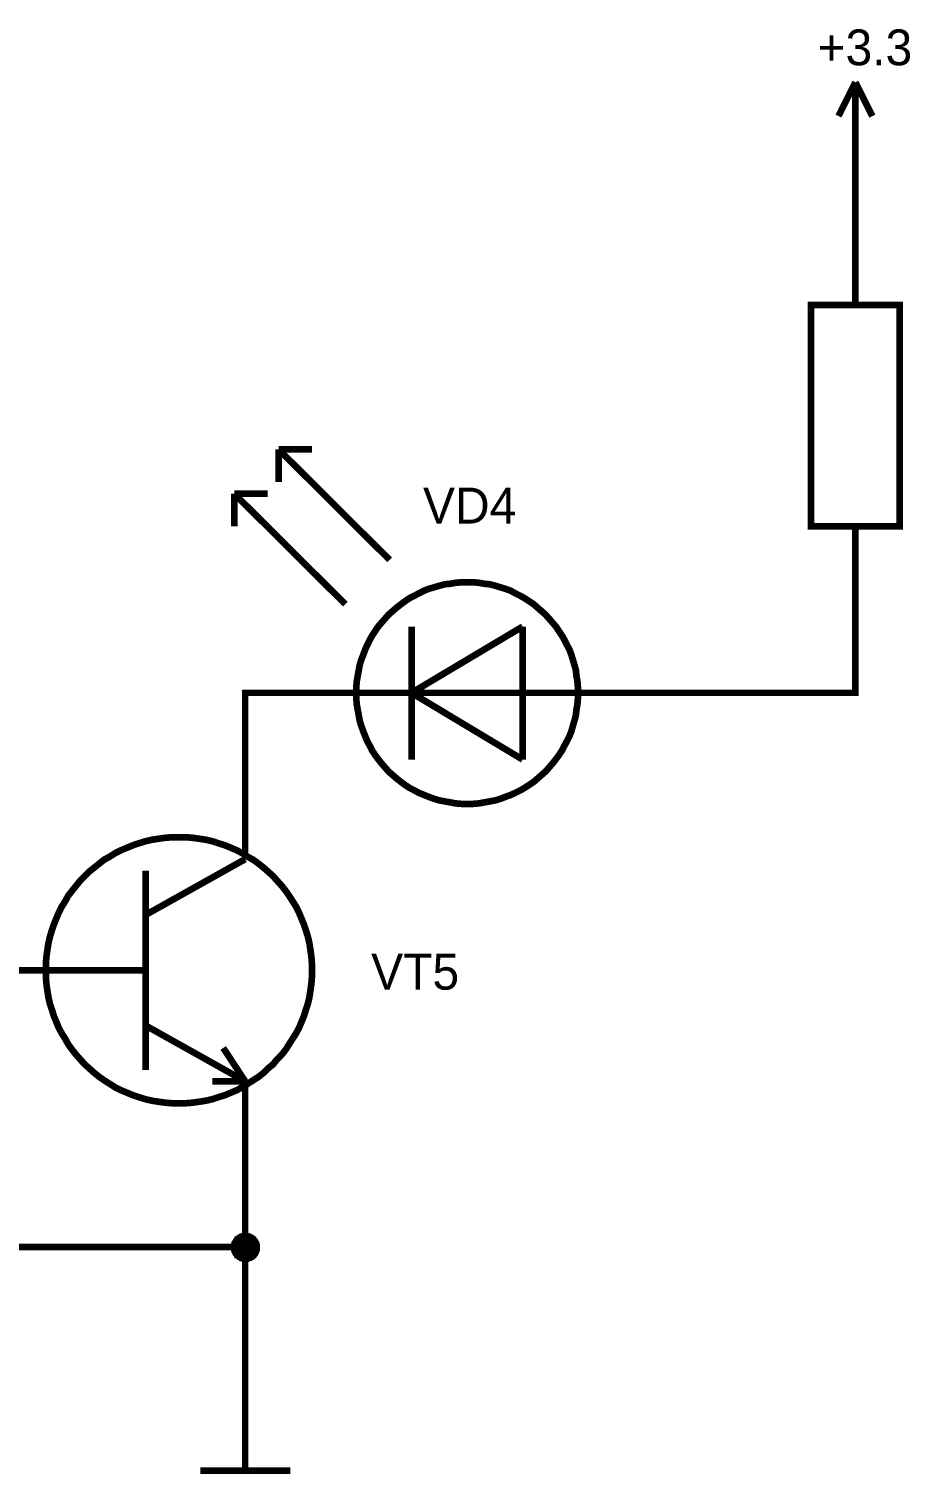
# Model space of a CAD drawing. Header units: millimetres. Extents: x 0 to 841, y 0 to 594.
# Drawn here: x 682.7 to 722.5, y 357.3 to 422.4 of the extents above; entities that cross this region are included whole.
import ezdxf

# ---------------------------------------------------------------- set-up
doc = ezdxf.new("R2010")
doc.units = ezdxf.units.MM
doc.layers.add('Sheet', color=255, linetype='Continuous')

msp = doc.modelspace()

# ---------------------------------------------------------------- linework, layer by layer
at = {"layer": 'Sheet'}
for points, const_width in [([(719.997, 420.031), (719.234, 418.504)], 0.3), ([(719.997, 420.031), (720.761, 418.504)], 0.3), ([(719.997, 417.493), (719.997, 420.031)], 0.3), ([(719.997, 412.485), (719.997, 417.493)], 0.3), ([(719.997, 409.992), (719.997, 412.485)], 0.3), ([(698.999, 398.493), (693.991, 403.479)], 0.3), ([(693.991, 403.479), (695.496, 403.479)], 0.3), ([(693.991, 403.479), (693.991, 401.997)], 0.3), ([(691.992, 401.48), (693.497, 401.48)], 0.3), ([(691.992, 401.48), (691.992, 399.998)], 0.3), ([(697.001, 396.494), (691.992, 401.48)], 0.3), ([(719.997, 399.998), (719.997, 397.482)], 0.3), ([(697.495, 392.496), (697.495, 392.743), (697.517, 393.013), (697.562, 393.26), (697.607, 393.507), (697.652, 393.754), (697.719, 393.979), (697.809, 394.203), (697.899, 394.45), (697.989, 394.652), (698.101, 394.877), (698.213, 395.079), (698.348, 395.281), (698.483, 395.483), (698.64, 395.663), (698.797, 395.843), (698.954, 396.022), (699.134, 396.18), (699.314, 396.337), (699.516, 396.494), (699.695, 396.629), (699.898, 396.764), (700.122, 396.876), (700.324, 396.988), (700.549, 397.1), (700.773, 397.19), (701.02, 397.258), (701.245, 397.325), (701.492, 397.392), (701.739, 397.415), (701.986, 397.46), (702.256, 397.482), (702.503, 397.482)], 0.3), ([(702.503, 397.482), (702.256, 397.482), (701.986, 397.46), (701.739, 397.415), (701.492, 397.392), (701.245, 397.325), (701.02, 397.258), (700.773, 397.19), (700.549, 397.1), (700.324, 396.988), (700.122, 396.876), (699.898, 396.764), (699.695, 396.629), (699.516, 396.494), (699.314, 396.337), (699.134, 396.18), (698.954, 396.022), (698.797, 395.843), (698.64, 395.663), (698.483, 395.483), (698.348, 395.281), (698.213, 395.079), (698.101, 394.877), (697.989, 394.652), (697.899, 394.45), (697.809, 394.203), (697.719, 393.979), (697.652, 393.754), (697.607, 393.507), (697.562, 393.26), (697.517, 393.013), (697.495, 392.743), (697.495, 392.496)], 0.3), ([(702.503, 397.482), (702.75, 397.482), (703.019, 397.46), (703.266, 397.415), (703.513, 397.392), (703.76, 397.325), (703.985, 397.258), (704.209, 397.19), (704.457, 397.1), (704.659, 396.988), (704.883, 396.876), (705.085, 396.764), (705.287, 396.629), (705.49, 396.494), (705.669, 396.337), (705.849, 396.18), (706.029, 396.022), (706.186, 395.843), (706.343, 395.663), (706.5, 395.483), (706.635, 395.281), (706.77, 395.079), (706.882, 394.877), (706.994, 394.652), (707.107, 394.45), (707.196, 394.203), (707.264, 393.979), (707.331, 393.754), (707.398, 393.507), (707.421, 393.26), (707.466, 393.013), (707.488, 392.743), (707.488, 392.496)], 0.3), ([(707.488, 392.496), (707.488, 392.743), (707.466, 393.013), (707.421, 393.26), (707.398, 393.507), (707.331, 393.754), (707.264, 393.979), (707.196, 394.203), (707.107, 394.45), (706.994, 394.652), (706.882, 394.877), (706.77, 395.079), (706.635, 395.281), (706.5, 395.483), (706.343, 395.663), (706.186, 395.843), (706.029, 396.022), (705.849, 396.18), (705.669, 396.337), (705.49, 396.494), (705.287, 396.629), (705.085, 396.764), (704.883, 396.876), (704.659, 396.988), (704.457, 397.1), (704.209, 397.19), (703.985, 397.258), (703.76, 397.325), (703.513, 397.392), (703.266, 397.415), (703.019, 397.46), (702.75, 397.482), (702.503, 397.482)], 0.3), ([(710.004, 392.496), (719.997, 392.496), (719.997, 397.482)], 0.3), ([(699.987, 392.496), (704.996, 395.483)], 0.3), ([(699.987, 395.483), (699.987, 389.487)], 0.3), ([(704.996, 395.483), (704.996, 389.487)], 0.3), ([(692.487, 387.488), (692.487, 392.496), (695.002, 392.496)], 0.3), ([(697.495, 392.496), (695.002, 392.496)], 0.3), ([(707.488, 392.496), (697.495, 392.496)], 0.3), ([(702.503, 387.488), (702.256, 387.488), (701.986, 387.51), (701.739, 387.555), (701.492, 387.6), (701.245, 387.645), (701.02, 387.713), (700.773, 387.802), (700.549, 387.892), (700.324, 387.982), (700.122, 388.094), (699.898, 388.207), (699.695, 388.341), (699.516, 388.476), (699.314, 388.633), (699.134, 388.791), (698.954, 388.948), (698.797, 389.127), (698.64, 389.307), (698.483, 389.509), (698.348, 389.689), (698.213, 389.891), (698.101, 390.116), (697.989, 390.318), (697.899, 390.542), (697.809, 390.767), (697.719, 391.014), (697.652, 391.239), (697.607, 391.486), (697.562, 391.733), (697.517, 391.98), (697.495, 392.249), (697.495, 392.496)], 0.3), ([(697.495, 392.496), (697.495, 392.249), (697.517, 391.98), (697.562, 391.733), (697.607, 391.486), (697.652, 391.239), (697.719, 391.014), (697.809, 390.767), (697.899, 390.542), (697.989, 390.318), (698.101, 390.116), (698.213, 389.891), (698.348, 389.689), (698.483, 389.509), (698.64, 389.307), (698.797, 389.127), (698.954, 388.948), (699.134, 388.791), (699.314, 388.633), (699.516, 388.476), (699.695, 388.341), (699.898, 388.207), (700.122, 388.094), (700.324, 387.982), (700.549, 387.892), (700.773, 387.802), (701.02, 387.713), (701.245, 387.645), (701.492, 387.6), (701.739, 387.555), (701.986, 387.51), (702.256, 387.488), (702.503, 387.488)], 0.3), ([(704.996, 389.487), (699.987, 392.496)], 0.3), ([(707.488, 392.496), (707.488, 392.249), (707.466, 391.98), (707.421, 391.733), (707.398, 391.486), (707.331, 391.239), (707.264, 391.014), (707.196, 390.767), (707.107, 390.542), (706.994, 390.318), (706.882, 390.116), (706.77, 389.891), (706.635, 389.689), (706.5, 389.509), (706.343, 389.307), (706.186, 389.127), (706.029, 388.948), (705.849, 388.791), (705.669, 388.633), (705.49, 388.476), (705.287, 388.341), (705.085, 388.207), (704.883, 388.094), (704.659, 387.982), (704.457, 387.892), (704.209, 387.802), (703.985, 387.713), (703.76, 387.645), (703.513, 387.6), (703.266, 387.555), (703.019, 387.51), (702.75, 387.488), (702.503, 387.488)], 0.3), ([(702.503, 387.488), (702.75, 387.488), (703.019, 387.51), (703.266, 387.555), (703.513, 387.6), (703.76, 387.645), (703.985, 387.713), (704.209, 387.802), (704.457, 387.892), (704.659, 387.982), (704.883, 388.094), (705.085, 388.207), (705.287, 388.341), (705.49, 388.476), (705.669, 388.633), (705.849, 388.791), (706.029, 388.948), (706.186, 389.127), (706.343, 389.307), (706.5, 389.509), (706.635, 389.689), (706.77, 389.891), (706.882, 390.116), (706.994, 390.318), (707.107, 390.542), (707.196, 390.767), (707.264, 391.014), (707.331, 391.239), (707.398, 391.486), (707.421, 391.733), (707.466, 391.98), (707.488, 392.249), (707.488, 392.496)], 0.3), ([(707.488, 392.496), (707.488, 392.496), (707.488, 392.496), (707.488, 392.496), (707.488, 392.496), (707.488, 392.496), (707.488, 392.496), (707.488, 392.496), (707.488, 392.496), (707.488, 392.496), (707.488, 392.496), (707.488, 392.496), (707.488, 392.496), (707.488, 392.496), (707.488, 392.496), (707.488, 392.496), (707.488, 392.496), (707.488, 392.496), (707.488, 392.496), (707.488, 392.496), (707.488, 392.496), (707.488, 392.496), (707.488, 392.496), (707.488, 392.496), (707.488, 392.496), (707.488, 392.496), (707.488, 392.496), (707.488, 392.496), (707.488, 392.496), (707.488, 392.496), (707.488, 392.496), (707.488, 392.496), (707.488, 392.496)], 0.3), ([(707.488, 392.496), (710.004, 392.496)], 0.3), ([(692.487, 384.995), (692.487, 387.488)], 0.3), ([(683.503, 379.987), (683.503, 380.301), (683.526, 380.593), (683.571, 380.907), (683.616, 381.199), (683.683, 381.491), (683.773, 381.783), (683.863, 382.053), (683.975, 382.322), (684.087, 382.592), (684.222, 382.861), (684.379, 383.108), (684.514, 383.355), (684.694, 383.58), (684.873, 383.805), (685.053, 384.029), (685.255, 384.231), (685.457, 384.434), (685.682, 384.613), (685.906, 384.793), (686.131, 384.973), (686.378, 385.107), (686.625, 385.265), (686.895, 385.399), (687.164, 385.512), (687.434, 385.624), (687.703, 385.714), (687.995, 385.804), (688.287, 385.871), (688.579, 385.916), (688.893, 385.961), (689.185, 385.983), (689.5, 385.983)], 0.3), ([(689.5, 385.983), (689.185, 385.983), (688.893, 385.961), (688.579, 385.916), (688.287, 385.871), (687.995, 385.804), (687.703, 385.714), (687.434, 385.624), (687.164, 385.512), (686.895, 385.399), (686.625, 385.265), (686.378, 385.107), (686.131, 384.973), (685.906, 384.793), (685.682, 384.613), (685.457, 384.434), (685.255, 384.231), (685.053, 384.029), (684.873, 383.805), (684.694, 383.58), (684.514, 383.355), (684.379, 383.108), (684.222, 382.861), (684.087, 382.592), (683.975, 382.322), (683.863, 382.053), (683.773, 381.783), (683.683, 381.491), (683.616, 381.199), (683.571, 380.907), (683.526, 380.593), (683.503, 380.301), (683.503, 379.987)], 0.3), ([(689.5, 385.983), (689.814, 385.983), (690.106, 385.961), (690.42, 385.916), (690.712, 385.871), (691.004, 385.804), (691.274, 385.714), (691.566, 385.624), (691.835, 385.512), (692.105, 385.399), (692.352, 385.265), (692.599, 385.107), (692.846, 384.973), (693.093, 384.793), (693.317, 384.613), (693.52, 384.434), (693.744, 384.231), (693.924, 384.029), (694.126, 383.805), (694.306, 383.58), (694.463, 383.355), (694.62, 383.108), (694.777, 382.861), (694.912, 382.592), (695.024, 382.322), (695.137, 382.053), (695.226, 381.783), (695.316, 381.491), (695.384, 381.199), (695.428, 380.907), (695.473, 380.593), (695.496, 380.301), (695.496, 379.987)], 0.3), ([(695.496, 379.987), (695.496, 380.301), (695.473, 380.593), (695.428, 380.907), (695.384, 381.199), (695.316, 381.491), (695.226, 381.783), (695.137, 382.053), (695.024, 382.322), (694.912, 382.592), (694.777, 382.861), (694.62, 383.108), (694.463, 383.355), (694.306, 383.58), (694.126, 383.805), (693.924, 384.029), (693.744, 384.231), (693.52, 384.434), (693.317, 384.613), (693.093, 384.793), (692.846, 384.973), (692.599, 385.107), (692.352, 385.265), (692.105, 385.399), (691.835, 385.512), (691.566, 385.624), (691.274, 385.714), (691.004, 385.804), (690.712, 385.871), (690.42, 385.916), (690.106, 385.961), (689.814, 385.983), (689.5, 385.983)], 0.3), ([(687.995, 382.48), (692.487, 384.995)], 0.3), ([(687.995, 384.478), (687.995, 375.495)], 0.3), ([(683.503, 379.987), (680, 379.987)], 0.3), ([(689.5, 373.99), (689.185, 373.99), (688.893, 374.012), (688.579, 374.057), (688.287, 374.102), (687.995, 374.17), (687.703, 374.26), (687.434, 374.349), (687.164, 374.462), (686.895, 374.574), (686.625, 374.709), (686.378, 374.866), (686.131, 375.023), (685.906, 375.18), (685.682, 375.36), (685.457, 375.562), (685.255, 375.742), (685.053, 375.966), (684.873, 376.169), (684.694, 376.393), (684.514, 376.64), (684.379, 376.887), (684.222, 377.134), (684.087, 377.381), (683.975, 377.651), (683.863, 377.92), (683.773, 378.212), (683.683, 378.482), (683.616, 378.774), (683.571, 379.066), (683.526, 379.38), (683.503, 379.672), (683.503, 379.987)], 0.3), ([(683.503, 379.987), (683.503, 379.987)], 0.3), ([(683.503, 379.987), (683.503, 379.672), (683.526, 379.38), (683.571, 379.066), (683.616, 378.774), (683.683, 378.482), (683.773, 378.212), (683.863, 377.92), (683.975, 377.651), (684.087, 377.381), (684.222, 377.134), (684.379, 376.887), (684.514, 376.64), (684.694, 376.393), (684.873, 376.169), (685.053, 375.966), (685.255, 375.742), (685.457, 375.562), (685.682, 375.36), (685.906, 375.18), (686.131, 375.023), (686.378, 374.866), (686.625, 374.709), (686.895, 374.574), (687.164, 374.462), (687.434, 374.349), (687.703, 374.26), (687.995, 374.17), (688.287, 374.102), (688.579, 374.057), (688.893, 374.012), (689.185, 373.99), (689.5, 373.99)], 0.3), ([(687.995, 379.987), (683.503, 379.987)], 0.3), ([(695.496, 379.987), (695.496, 379.672), (695.473, 379.38), (695.428, 379.066), (695.384, 378.774), (695.316, 378.482), (695.226, 378.212), (695.137, 377.92), (695.024, 377.651), (694.912, 377.381), (694.777, 377.134), (694.62, 376.887), (694.463, 376.64), (694.306, 376.393), (694.126, 376.169), (693.924, 375.966), (693.744, 375.742), (693.52, 375.562), (693.317, 375.36), (693.093, 375.18), (692.846, 375.023), (692.599, 374.866), (692.352, 374.709), (692.105, 374.574), (691.835, 374.462), (691.566, 374.349), (691.274, 374.26), (691.004, 374.17), (690.712, 374.102), (690.42, 374.057), (690.106, 374.012), (689.814, 373.99), (689.5, 373.99)], 0.3), ([(689.5, 373.99), (689.814, 373.99), (690.106, 374.012), (690.42, 374.057), (690.712, 374.102), (691.004, 374.17), (691.274, 374.26), (691.566, 374.349), (691.835, 374.462), (692.105, 374.574), (692.352, 374.709), (692.599, 374.866), (692.846, 375.023), (693.093, 375.18), (693.317, 375.36), (693.52, 375.562), (693.744, 375.742), (693.924, 375.966), (694.126, 376.169), (694.306, 376.393), (694.463, 376.64), (694.62, 376.887), (694.777, 377.134), (694.912, 377.381), (695.024, 377.651), (695.137, 377.92), (695.226, 378.212), (695.316, 378.482), (695.384, 378.774), (695.428, 379.066), (695.473, 379.38), (695.496, 379.672), (695.496, 379.987)], 0.3), ([(695.496, 379.987), (695.496, 379.987), (695.496, 379.987), (695.496, 379.987), (695.496, 379.987), (695.496, 379.987), (695.496, 379.987), (695.496, 379.987), (695.496, 379.987), (695.496, 379.987), (695.496, 379.987), (695.496, 379.987), (695.496, 379.987), (695.496, 379.987), (695.496, 379.987), (695.496, 379.987), (695.496, 379.987), (695.496, 379.987), (695.496, 379.987), (695.496, 379.987), (695.496, 379.987), (695.496, 379.987), (695.496, 379.987), (695.496, 379.987), (695.496, 379.987), (695.496, 379.987), (695.496, 379.987), (695.496, 379.987), (695.496, 379.987), (695.496, 379.987), (695.496, 379.987), (695.496, 379.987), (695.496, 379.987)], 0.3), ([(695.496, 379.987), (695.496, 379.987)], 0.3), ([(687.995, 377.494), (692.487, 374.978)], 0.3), ([(692.487, 374.978), (691.498, 376.483)], 0.3), ([(692.487, 374.978), (691.004, 374.978)], 0.3), ([(692.487, 374.978), (692.487, 372.485)], 0.3), ([(692.487, 362.491), (692.487, 367.499), (692.487, 367.499), (692.487, 367.499), (692.487, 372.485)], 0.3), ([(692.487, 367.499), (672.499, 367.499)], 0.3), ([(691.992, 367.499), (691.992, 367.522), (691.992, 367.544), (691.992, 367.567), (691.992, 367.589), (692.015, 367.612), (692.015, 367.634), (692.015, 367.679), (692.037, 367.701), (692.037, 367.701), (692.06, 367.724), (692.06, 367.746), (692.082, 367.769), (692.082, 367.791), (692.105, 367.814), (692.127, 367.836), (692.15, 367.836), (692.15, 367.859), (692.172, 367.881), (692.195, 367.904), (692.217, 367.904), (692.239, 367.926), (692.262, 367.926), (692.284, 367.949), (692.284, 367.949), (692.307, 367.971), (692.352, 367.971), (692.374, 367.971), (692.397, 367.993), (692.419, 367.993), (692.442, 367.993), (692.464, 367.993), (692.487, 367.993)], 0.3), ([(691.992, 367.499), (691.992, 367.522), (691.992, 367.544), (691.992, 367.567), (691.992, 367.589), (692.015, 367.612), (692.015, 367.634), (692.015, 367.679), (692.037, 367.701), (692.037, 367.701), (692.06, 367.724), (692.06, 367.746), (692.082, 367.769), (692.082, 367.791), (692.105, 367.814), (692.127, 367.836), (692.15, 367.836), (692.15, 367.859), (692.172, 367.881), (692.195, 367.904), (692.217, 367.904), (692.239, 367.926), (692.262, 367.926), (692.284, 367.949), (692.284, 367.949), (692.307, 367.971), (692.352, 367.971), (692.374, 367.971), (692.397, 367.993), (692.419, 367.993), (692.442, 367.993), (692.464, 367.993), (692.487, 367.993)], 0.3), ([(691.992, 367.499), (691.992, 367.522), (691.992, 367.544), (691.992, 367.567), (691.992, 367.589), (692.015, 367.612), (692.015, 367.634), (692.015, 367.679), (692.037, 367.701), (692.037, 367.701), (692.06, 367.724), (692.06, 367.746), (692.082, 367.769), (692.082, 367.791), (692.105, 367.814), (692.127, 367.836), (692.15, 367.836), (692.15, 367.859), (692.172, 367.881), (692.195, 367.904), (692.217, 367.904), (692.239, 367.926), (692.262, 367.926), (692.284, 367.949), (692.284, 367.949), (692.307, 367.971), (692.352, 367.971), (692.374, 367.971), (692.397, 367.993), (692.419, 367.993), (692.442, 367.993), (692.464, 367.993), (692.487, 367.993)], 0.3), ([(691.992, 367.499), (691.992, 367.522), (691.992, 367.544), (691.992, 367.567), (691.992, 367.589), (692.015, 367.612), (692.015, 367.634), (692.015, 367.679), (692.037, 367.701), (692.037, 367.701), (692.06, 367.724), (692.06, 367.746), (692.082, 367.769), (692.082, 367.791), (692.105, 367.814), (692.127, 367.836), (692.15, 367.836), (692.15, 367.859), (692.172, 367.881), (692.195, 367.904), (692.217, 367.904), (692.239, 367.926), (692.262, 367.926), (692.284, 367.949), (692.284, 367.949), (692.307, 367.971), (692.352, 367.971), (692.374, 367.971), (692.397, 367.993), (692.419, 367.993), (692.442, 367.993), (692.464, 367.993), (692.487, 367.993)], 0.3), ([(692.487, 366.983), (692.464, 366.983), (692.442, 366.983), (692.419, 366.983), (692.397, 366.983), (692.374, 367.005), (692.352, 367.005), (692.307, 367.005), (692.284, 367.028), (692.284, 367.028), (692.262, 367.05), (692.239, 367.05), (692.217, 367.073), (692.195, 367.073), (692.172, 367.095), (692.15, 367.118), (692.15, 367.14), (692.127, 367.14), (692.105, 367.162), (692.082, 367.185), (692.082, 367.207), (692.06, 367.23), (692.06, 367.252), (692.037, 367.275), (692.037, 367.297), (692.015, 367.32), (692.015, 367.342), (692.015, 367.365), (691.992, 367.387), (691.992, 367.409), (691.992, 367.454), (691.992, 367.477), (691.992, 367.499)], 0.3), ([(691.992, 367.499), (691.992, 367.499)], 0.3), ([(692.487, 366.983), (692.464, 366.983), (692.442, 366.983), (692.419, 366.983), (692.397, 366.983), (692.374, 367.005), (692.352, 367.005), (692.307, 367.005), (692.284, 367.028), (692.284, 367.028), (692.262, 367.05), (692.239, 367.05), (692.217, 367.073), (692.195, 367.073), (692.172, 367.095), (692.15, 367.118), (692.15, 367.14), (692.127, 367.14), (692.105, 367.162), (692.082, 367.185), (692.082, 367.207), (692.06, 367.23), (692.06, 367.252), (692.037, 367.275), (692.037, 367.297), (692.015, 367.32), (692.015, 367.342), (692.015, 367.365), (691.992, 367.387), (691.992, 367.409), (691.992, 367.454), (691.992, 367.477), (691.992, 367.499)], 0.3), ([(691.992, 367.499), (691.992, 367.499)], 0.3), ([(692.487, 366.983), (692.464, 366.983), (692.442, 366.983), (692.419, 366.983), (692.397, 366.983), (692.374, 367.005), (692.352, 367.005), (692.307, 367.005), (692.284, 367.028), (692.284, 367.028), (692.262, 367.05), (692.239, 367.05), (692.217, 367.073), (692.195, 367.073), (692.172, 367.095), (692.15, 367.118), (692.15, 367.14), (692.127, 367.14), (692.105, 367.162), (692.082, 367.185), (692.082, 367.207), (692.06, 367.23), (692.06, 367.252), (692.037, 367.275), (692.037, 367.297), (692.015, 367.32), (692.015, 367.342), (692.015, 367.365), (691.992, 367.387), (691.992, 367.409), (691.992, 367.454), (691.992, 367.477), (691.992, 367.499)], 0.3), ([(691.992, 367.499), (691.992, 367.499)], 0.3), ([(692.487, 366.983), (692.464, 366.983), (692.442, 366.983), (692.419, 366.983), (692.397, 366.983), (692.374, 367.005), (692.352, 367.005), (692.307, 367.005), (692.284, 367.028), (692.284, 367.028), (692.262, 367.05), (692.239, 367.05), (692.217, 367.073), (692.195, 367.073), (692.172, 367.095), (692.15, 367.118), (692.15, 367.14), (692.127, 367.14), (692.105, 367.162), (692.082, 367.185), (692.082, 367.207), (692.06, 367.23), (692.06, 367.252), (692.037, 367.275), (692.037, 367.297), (692.015, 367.32), (692.015, 367.342), (692.015, 367.365), (691.992, 367.387), (691.992, 367.409), (691.992, 367.454), (691.992, 367.477), (691.992, 367.499)], 0.3), ([(691.992, 367.499), (691.992, 367.499)], 0.3), ([(691.992, 367.499), (691.992, 367.522), (691.992, 367.544), (691.992, 367.567), (691.992, 367.589), (692.015, 367.612), (692.015, 367.634), (692.015, 367.679), (692.037, 367.701), (692.037, 367.701), (692.06, 367.724), (692.06, 367.746), (692.082, 367.769), (692.082, 367.791), (692.105, 367.814), (692.127, 367.836), (692.15, 367.836), (692.15, 367.859), (692.172, 367.881), (692.195, 367.904), (692.217, 367.904), (692.239, 367.926), (692.262, 367.926), (692.284, 367.949), (692.284, 367.949), (692.307, 367.971), (692.352, 367.971), (692.374, 367.971), (692.397, 367.993), (692.419, 367.993), (692.442, 367.993), (692.464, 367.993), (692.487, 367.993)], 0.0991), ([(691.992, 367.499), (691.992, 367.522), (691.992, 367.544), (691.992, 367.567), (691.992, 367.589), (692.015, 367.612), (692.015, 367.634), (692.015, 367.679), (692.037, 367.701), (692.037, 367.701), (692.06, 367.724), (692.06, 367.746), (692.082, 367.769), (692.082, 367.791), (692.105, 367.814), (692.127, 367.836), (692.15, 367.836), (692.15, 367.859), (692.172, 367.881), (692.195, 367.904), (692.217, 367.904), (692.239, 367.926), (692.262, 367.926), (692.284, 367.949), (692.284, 367.949), (692.307, 367.971), (692.352, 367.971), (692.374, 367.971), (692.397, 367.993), (692.419, 367.993), (692.442, 367.993), (692.464, 367.993), (692.487, 367.993)], 0.0991), ([(691.992, 367.499), (691.992, 367.522), (691.992, 367.544), (691.992, 367.567), (691.992, 367.589), (692.015, 367.612), (692.015, 367.634), (692.015, 367.679), (692.037, 367.701), (692.037, 367.701), (692.06, 367.724), (692.06, 367.746), (692.082, 367.769), (692.082, 367.791), (692.105, 367.814), (692.127, 367.836), (692.15, 367.836), (692.15, 367.859), (692.172, 367.881), (692.195, 367.904), (692.217, 367.904), (692.239, 367.926), (692.262, 367.926), (692.284, 367.949), (692.284, 367.949), (692.307, 367.971), (692.352, 367.971), (692.374, 367.971), (692.397, 367.993), (692.419, 367.993), (692.442, 367.993), (692.464, 367.993), (692.487, 367.993)], 0.0991), ([(691.992, 367.499), (691.992, 367.522), (691.992, 367.544), (691.992, 367.567), (691.992, 367.589), (692.015, 367.612), (692.015, 367.634), (692.015, 367.679), (692.037, 367.701), (692.037, 367.701), (692.06, 367.724), (692.06, 367.746), (692.082, 367.769), (692.082, 367.791), (692.105, 367.814), (692.127, 367.836), (692.15, 367.836), (692.15, 367.859), (692.172, 367.881), (692.195, 367.904), (692.217, 367.904), (692.239, 367.926), (692.262, 367.926), (692.284, 367.949), (692.284, 367.949), (692.307, 367.971), (692.352, 367.971), (692.374, 367.971), (692.397, 367.993), (692.419, 367.993), (692.442, 367.993), (692.464, 367.993), (692.487, 367.993)], 0.0991), ([(692.487, 367.993), (692.487, 367.993)], 0.3), ([(692.487, 367.993), (692.509, 367.993), (692.531, 367.993), (692.576, 367.993), (692.599, 367.993), (692.621, 367.971), (692.644, 367.971), (692.666, 367.971), (692.689, 367.949), (692.711, 367.949), (692.734, 367.926), (692.756, 367.926), (692.778, 367.904), (692.801, 367.904), (692.823, 367.881), (692.846, 367.859), (692.846, 367.836), (692.868, 367.836), (692.891, 367.814), (692.913, 367.791), (692.913, 367.769), (692.936, 367.746), (692.936, 367.724), (692.958, 367.701), (692.958, 367.701), (692.981, 367.679), (692.981, 367.634), (692.981, 367.612), (693.003, 367.589), (693.003, 367.567), (693.003, 367.544), (693.003, 367.522), (693.003, 367.499)], 0.3), ([(692.487, 367.993), (692.487, 367.993)], 0.3), ([(692.487, 367.993), (692.509, 367.993), (692.531, 367.993), (692.576, 367.993), (692.599, 367.993), (692.621, 367.971), (692.644, 367.971), (692.666, 367.971), (692.689, 367.949), (692.711, 367.949), (692.734, 367.926), (692.756, 367.926), (692.778, 367.904), (692.801, 367.904), (692.823, 367.881), (692.846, 367.859), (692.846, 367.836), (692.868, 367.836), (692.891, 367.814), (692.913, 367.791), (692.913, 367.769), (692.936, 367.746), (692.936, 367.724), (692.958, 367.701), (692.958, 367.701), (692.981, 367.679), (692.981, 367.634), (692.981, 367.612), (693.003, 367.589), (693.003, 367.567), (693.003, 367.544), (693.003, 367.522), (693.003, 367.499)], 0.3), ([(692.487, 367.993), (692.487, 367.993)], 0.3), ([(692.487, 367.993), (692.509, 367.993), (692.531, 367.993), (692.576, 367.993), (692.599, 367.993), (692.621, 367.971), (692.644, 367.971), (692.666, 367.971), (692.689, 367.949), (692.711, 367.949), (692.734, 367.926), (692.756, 367.926), (692.778, 367.904), (692.801, 367.904), (692.823, 367.881), (692.846, 367.859), (692.846, 367.836), (692.868, 367.836), (692.891, 367.814), (692.913, 367.791), (692.913, 367.769), (692.936, 367.746), (692.936, 367.724), (692.958, 367.701), (692.958, 367.701), (692.981, 367.679), (692.981, 367.634), (692.981, 367.612), (693.003, 367.589), (693.003, 367.567), (693.003, 367.544), (693.003, 367.522), (693.003, 367.499)], 0.3), ([(692.487, 367.993), (692.487, 367.993)], 0.3), ([(692.487, 367.993), (692.509, 367.993), (692.531, 367.993), (692.576, 367.993), (692.599, 367.993), (692.621, 367.971), (692.644, 367.971), (692.666, 367.971), (692.689, 367.949), (692.711, 367.949), (692.734, 367.926), (692.756, 367.926), (692.778, 367.904), (692.801, 367.904), (692.823, 367.881), (692.846, 367.859), (692.846, 367.836), (692.868, 367.836), (692.891, 367.814), (692.913, 367.791), (692.913, 367.769), (692.936, 367.746), (692.936, 367.724), (692.958, 367.701), (692.958, 367.701), (692.981, 367.679), (692.981, 367.634), (692.981, 367.612), (693.003, 367.589), (693.003, 367.567), (693.003, 367.544), (693.003, 367.522), (693.003, 367.499)], 0.3), ([(693.003, 367.499), (693.003, 367.477), (693.003, 367.454), (693.003, 367.409), (693.003, 367.387), (692.981, 367.365), (692.981, 367.342), (692.981, 367.32), (692.958, 367.297), (692.958, 367.275), (692.936, 367.252), (692.936, 367.23), (692.913, 367.207), (692.913, 367.185), (692.891, 367.162), (692.868, 367.14), (692.846, 367.14), (692.846, 367.118), (692.823, 367.095), (692.801, 367.073), (692.778, 367.073), (692.756, 367.05), (692.734, 367.05), (692.711, 367.028), (692.689, 367.028), (692.666, 367.005), (692.644, 367.005), (692.621, 367.005), (692.599, 366.983), (692.576, 366.983), (692.531, 366.983), (692.509, 366.983), (692.487, 366.983)], 0.3), ([(693.003, 367.499), (693.003, 367.477), (693.003, 367.454), (693.003, 367.409), (693.003, 367.387), (692.981, 367.365), (692.981, 367.342), (692.981, 367.32), (692.958, 367.297), (692.958, 367.275), (692.936, 367.252), (692.936, 367.23), (692.913, 367.207), (692.913, 367.185), (692.891, 367.162), (692.868, 367.14), (692.846, 367.14), (692.846, 367.118), (692.823, 367.095), (692.801, 367.073), (692.778, 367.073), (692.756, 367.05), (692.734, 367.05), (692.711, 367.028), (692.689, 367.028), (692.666, 367.005), (692.644, 367.005), (692.621, 367.005), (692.599, 366.983), (692.576, 366.983), (692.531, 366.983), (692.509, 366.983), (692.487, 366.983)], 0.3), ([(693.003, 367.499), (693.003, 367.477), (693.003, 367.454), (693.003, 367.409), (693.003, 367.387), (692.981, 367.365), (692.981, 367.342), (692.981, 367.32), (692.958, 367.297), (692.958, 367.275), (692.936, 367.252), (692.936, 367.23), (692.913, 367.207), (692.913, 367.185), (692.891, 367.162), (692.868, 367.14), (692.846, 367.14), (692.846, 367.118), (692.823, 367.095), (692.801, 367.073), (692.778, 367.073), (692.756, 367.05), (692.734, 367.05), (692.711, 367.028), (692.689, 367.028), (692.666, 367.005), (692.644, 367.005), (692.621, 367.005), (692.599, 366.983), (692.576, 366.983), (692.531, 366.983), (692.509, 366.983), (692.487, 366.983)], 0.3), ([(693.003, 367.499), (693.003, 367.477), (693.003, 367.454), (693.003, 367.409), (693.003, 367.387), (692.981, 367.365), (692.981, 367.342), (692.981, 367.32), (692.958, 367.297), (692.958, 367.275), (692.936, 367.252), (692.936, 367.23), (692.913, 367.207), (692.913, 367.185), (692.891, 367.162), (692.868, 367.14), (692.846, 367.14), (692.846, 367.118), (692.823, 367.095), (692.801, 367.073), (692.778, 367.073), (692.756, 367.05), (692.734, 367.05), (692.711, 367.028), (692.689, 367.028), (692.666, 367.005), (692.644, 367.005), (692.621, 367.005), (692.599, 366.983), (692.576, 366.983), (692.531, 366.983), (692.509, 366.983), (692.487, 366.983)], 0.3), ([(692.487, 367.993), (692.487, 367.993)], 0.0991), ([(692.487, 367.993), (692.509, 367.993), (692.531, 367.993), (692.576, 367.993), (692.599, 367.993), (692.621, 367.971), (692.644, 367.971), (692.666, 367.971), (692.689, 367.949), (692.711, 367.949), (692.734, 367.926), (692.756, 367.926), (692.778, 367.904), (692.801, 367.904), (692.823, 367.881), (692.846, 367.859), (692.846, 367.836), (692.868, 367.836), (692.891, 367.814), (692.913, 367.791), (692.913, 367.769), (692.936, 367.746), (692.936, 367.724), (692.958, 367.701), (692.958, 367.701), (692.981, 367.679), (692.981, 367.634), (692.981, 367.612), (693.003, 367.589), (693.003, 367.567), (693.003, 367.544), (693.003, 367.522), (693.003, 367.499)], 0.0991), ([(692.487, 367.993), (692.487, 367.993)], 0.0991), ([(692.487, 367.993), (692.509, 367.993), (692.531, 367.993), (692.576, 367.993), (692.599, 367.993), (692.621, 367.971), (692.644, 367.971), (692.666, 367.971), (692.689, 367.949), (692.711, 367.949), (692.734, 367.926), (692.756, 367.926), (692.778, 367.904), (692.801, 367.904), (692.823, 367.881), (692.846, 367.859), (692.846, 367.836), (692.868, 367.836), (692.891, 367.814), (692.913, 367.791), (692.913, 367.769), (692.936, 367.746), (692.936, 367.724), (692.958, 367.701), (692.958, 367.701), (692.981, 367.679), (692.981, 367.634), (692.981, 367.612), (693.003, 367.589), (693.003, 367.567), (693.003, 367.544), (693.003, 367.522), (693.003, 367.499)], 0.0991), ([(692.487, 367.993), (692.487, 367.993)], 0.0991), ([(692.487, 367.993), (692.509, 367.993), (692.531, 367.993), (692.576, 367.993), (692.599, 367.993), (692.621, 367.971), (692.644, 367.971), (692.666, 367.971), (692.689, 367.949), (692.711, 367.949), (692.734, 367.926), (692.756, 367.926), (692.778, 367.904), (692.801, 367.904), (692.823, 367.881), (692.846, 367.859), (692.846, 367.836), (692.868, 367.836), (692.891, 367.814), (692.913, 367.791), (692.913, 367.769), (692.936, 367.746), (692.936, 367.724), (692.958, 367.701), (692.958, 367.701), (692.981, 367.679), (692.981, 367.634), (692.981, 367.612), (693.003, 367.589), (693.003, 367.567), (693.003, 367.544), (693.003, 367.522), (693.003, 367.499)], 0.0991), ([(692.487, 367.993), (692.487, 367.993)], 0.0991), ([(692.487, 367.993), (692.509, 367.993), (692.531, 367.993), (692.576, 367.993), (692.599, 367.993), (692.621, 367.971), (692.644, 367.971), (692.666, 367.971), (692.689, 367.949), (692.711, 367.949), (692.734, 367.926), (692.756, 367.926), (692.778, 367.904), (692.801, 367.904), (692.823, 367.881), (692.846, 367.859), (692.846, 367.836), (692.868, 367.836), (692.891, 367.814), (692.913, 367.791), (692.913, 367.769), (692.936, 367.746), (692.936, 367.724), (692.958, 367.701), (692.958, 367.701), (692.981, 367.679), (692.981, 367.634), (692.981, 367.612), (693.003, 367.589), (693.003, 367.567), (693.003, 367.544), (693.003, 367.522), (693.003, 367.499)], 0.0991), ([(693.003, 367.499), (693.003, 367.499), (693.003, 367.499), (693.003, 367.499), (693.003, 367.499), (693.003, 367.499), (693.003, 367.499), (693.003, 367.499), (693.003, 367.499), (693.003, 367.499), (693.003, 367.499), (693.003, 367.499), (693.003, 367.499), (693.003, 367.499), (693.003, 367.499), (693.003, 367.499), (693.003, 367.499), (693.003, 367.499), (693.003, 367.499), (693.003, 367.499), (693.003, 367.499), (693.003, 367.499), (693.003, 367.499), (693.003, 367.499), (693.003, 367.499), (693.003, 367.499), (693.003, 367.499), (693.003, 367.499), (693.003, 367.499), (693.003, 367.499), (693.003, 367.499), (693.003, 367.499), (693.003, 367.499)], 0.3), ([(693.003, 367.499), (693.003, 367.499)], 0.3), ([(693.003, 367.499), (693.003, 367.499), (693.003, 367.499), (693.003, 367.499), (693.003, 367.499), (693.003, 367.499), (693.003, 367.499), (693.003, 367.499), (693.003, 367.499), (693.003, 367.499), (693.003, 367.499), (693.003, 367.499), (693.003, 367.499), (693.003, 367.499), (693.003, 367.499), (693.003, 367.499), (693.003, 367.499), (693.003, 367.499), (693.003, 367.499), (693.003, 367.499), (693.003, 367.499), (693.003, 367.499), (693.003, 367.499), (693.003, 367.499), (693.003, 367.499), (693.003, 367.499), (693.003, 367.499), (693.003, 367.499), (693.003, 367.499), (693.003, 367.499), (693.003, 367.499), (693.003, 367.499), (693.003, 367.499)], 0.3), ([(693.003, 367.499), (693.003, 367.499)], 0.3), ([(693.003, 367.499), (693.003, 367.499), (693.003, 367.499), (693.003, 367.499), (693.003, 367.499), (693.003, 367.499), (693.003, 367.499), (693.003, 367.499), (693.003, 367.499), (693.003, 367.499), (693.003, 367.499), (693.003, 367.499), (693.003, 367.499), (693.003, 367.499), (693.003, 367.499), (693.003, 367.499), (693.003, 367.499), (693.003, 367.499), (693.003, 367.499), (693.003, 367.499), (693.003, 367.499), (693.003, 367.499), (693.003, 367.499), (693.003, 367.499), (693.003, 367.499), (693.003, 367.499), (693.003, 367.499), (693.003, 367.499), (693.003, 367.499), (693.003, 367.499), (693.003, 367.499), (693.003, 367.499), (693.003, 367.499)], 0.3), ([(693.003, 367.499), (693.003, 367.499)], 0.3), ([(693.003, 367.499), (693.003, 367.499), (693.003, 367.499), (693.003, 367.499), (693.003, 367.499), (693.003, 367.499), (693.003, 367.499), (693.003, 367.499), (693.003, 367.499), (693.003, 367.499), (693.003, 367.499), (693.003, 367.499), (693.003, 367.499), (693.003, 367.499), (693.003, 367.499), (693.003, 367.499), (693.003, 367.499), (693.003, 367.499), (693.003, 367.499), (693.003, 367.499), (693.003, 367.499), (693.003, 367.499), (693.003, 367.499), (693.003, 367.499), (693.003, 367.499), (693.003, 367.499), (693.003, 367.499), (693.003, 367.499), (693.003, 367.499), (693.003, 367.499), (693.003, 367.499), (693.003, 367.499), (693.003, 367.499)], 0.3), ([(693.003, 367.499), (693.003, 367.499)], 0.3), ([(692.487, 366.983), (692.464, 366.983), (692.442, 366.983), (692.419, 366.983), (692.397, 366.983), (692.374, 367.005), (692.352, 367.005), (692.307, 367.005), (692.284, 367.028), (692.284, 367.028), (692.262, 367.05), (692.239, 367.05), (692.217, 367.073), (692.195, 367.073), (692.172, 367.095), (692.15, 367.118), (692.15, 367.14), (692.127, 367.14), (692.105, 367.162), (692.082, 367.185), (692.082, 367.207), (692.06, 367.23), (692.06, 367.252), (692.037, 367.275), (692.037, 367.297), (692.015, 367.32), (692.015, 367.342), (692.015, 367.365), (691.992, 367.387), (691.992, 367.409), (691.992, 367.454), (691.992, 367.477), (691.992, 367.499)], 0.0991), ([(691.992, 367.499), (691.992, 367.499)], 0.0991), ([(692.487, 366.983), (692.464, 366.983), (692.442, 366.983), (692.419, 366.983), (692.397, 366.983), (692.374, 367.005), (692.352, 367.005), (692.307, 367.005), (692.284, 367.028), (692.284, 367.028), (692.262, 367.05), (692.239, 367.05), (692.217, 367.073), (692.195, 367.073), (692.172, 367.095), (692.15, 367.118), (692.15, 367.14), (692.127, 367.14), (692.105, 367.162), (692.082, 367.185), (692.082, 367.207), (692.06, 367.23), (692.06, 367.252), (692.037, 367.275), (692.037, 367.297), (692.015, 367.32), (692.015, 367.342), (692.015, 367.365), (691.992, 367.387), (691.992, 367.409), (691.992, 367.454), (691.992, 367.477), (691.992, 367.499)], 0.0991), ([(691.992, 367.499), (691.992, 367.499)], 0.0991), ([(692.487, 366.983), (692.464, 366.983), (692.442, 366.983), (692.419, 366.983), (692.397, 366.983), (692.374, 367.005), (692.352, 367.005), (692.307, 367.005), (692.284, 367.028), (692.284, 367.028), (692.262, 367.05), (692.239, 367.05), (692.217, 367.073), (692.195, 367.073), (692.172, 367.095), (692.15, 367.118), (692.15, 367.14), (692.127, 367.14), (692.105, 367.162), (692.082, 367.185), (692.082, 367.207), (692.06, 367.23), (692.06, 367.252), (692.037, 367.275), (692.037, 367.297), (692.015, 367.32), (692.015, 367.342), (692.015, 367.365), (691.992, 367.387), (691.992, 367.409), (691.992, 367.454), (691.992, 367.477), (691.992, 367.499)], 0.0991), ([(691.992, 367.499), (691.992, 367.499)], 0.0991), ([(692.487, 366.983), (692.464, 366.983), (692.442, 366.983), (692.419, 366.983), (692.397, 366.983), (692.374, 367.005), (692.352, 367.005), (692.307, 367.005), (692.284, 367.028), (692.284, 367.028), (692.262, 367.05), (692.239, 367.05), (692.217, 367.073), (692.195, 367.073), (692.172, 367.095), (692.15, 367.118), (692.15, 367.14), (692.127, 367.14), (692.105, 367.162), (692.082, 367.185), (692.082, 367.207), (692.06, 367.23), (692.06, 367.252), (692.037, 367.275), (692.037, 367.297), (692.015, 367.32), (692.015, 367.342), (692.015, 367.365), (691.992, 367.387), (691.992, 367.409), (691.992, 367.454), (691.992, 367.477), (691.992, 367.499)], 0.0991), ([(691.992, 367.499), (691.992, 367.499)], 0.0991), ([(693.003, 367.499), (693.003, 367.477), (693.003, 367.454), (693.003, 367.409), (693.003, 367.387), (692.981, 367.365), (692.981, 367.342), (692.981, 367.32), (692.958, 367.297), (692.958, 367.275), (692.936, 367.252), (692.936, 367.23), (692.913, 367.207), (692.913, 367.185), (692.891, 367.162), (692.868, 367.14), (692.846, 367.14), (692.846, 367.118), (692.823, 367.095), (692.801, 367.073), (692.778, 367.073), (692.756, 367.05), (692.734, 367.05), (692.711, 367.028), (692.689, 367.028), (692.666, 367.005), (692.644, 367.005), (692.621, 367.005), (692.599, 366.983), (692.576, 366.983), (692.531, 366.983), (692.509, 366.983), (692.487, 366.983)], 0.0991), ([(693.003, 367.499), (693.003, 367.477), (693.003, 367.454), (693.003, 367.409), (693.003, 367.387), (692.981, 367.365), (692.981, 367.342), (692.981, 367.32), (692.958, 367.297), (692.958, 367.275), (692.936, 367.252), (692.936, 367.23), (692.913, 367.207), (692.913, 367.185), (692.891, 367.162), (692.868, 367.14), (692.846, 367.14), (692.846, 367.118), (692.823, 367.095), (692.801, 367.073), (692.778, 367.073), (692.756, 367.05), (692.734, 367.05), (692.711, 367.028), (692.689, 367.028), (692.666, 367.005), (692.644, 367.005), (692.621, 367.005), (692.599, 366.983), (692.576, 366.983), (692.531, 366.983), (692.509, 366.983), (692.487, 366.983)], 0.0991), ([(693.003, 367.499), (693.003, 367.477), (693.003, 367.454), (693.003, 367.409), (693.003, 367.387), (692.981, 367.365), (692.981, 367.342), (692.981, 367.32), (692.958, 367.297), (692.958, 367.275), (692.936, 367.252), (692.936, 367.23), (692.913, 367.207), (692.913, 367.185), (692.891, 367.162), (692.868, 367.14), (692.846, 367.14), (692.846, 367.118), (692.823, 367.095), (692.801, 367.073), (692.778, 367.073), (692.756, 367.05), (692.734, 367.05), (692.711, 367.028), (692.689, 367.028), (692.666, 367.005), (692.644, 367.005), (692.621, 367.005), (692.599, 366.983), (692.576, 366.983), (692.531, 366.983), (692.509, 366.983), (692.487, 366.983)], 0.0991), ([(693.003, 367.499), (693.003, 367.477), (693.003, 367.454), (693.003, 367.409), (693.003, 367.387), (692.981, 367.365), (692.981, 367.342), (692.981, 367.32), (692.958, 367.297), (692.958, 367.275), (692.936, 367.252), (692.936, 367.23), (692.913, 367.207), (692.913, 367.185), (692.891, 367.162), (692.868, 367.14), (692.846, 367.14), (692.846, 367.118), (692.823, 367.095), (692.801, 367.073), (692.778, 367.073), (692.756, 367.05), (692.734, 367.05), (692.711, 367.028), (692.689, 367.028), (692.666, 367.005), (692.644, 367.005), (692.621, 367.005), (692.599, 366.983), (692.576, 366.983), (692.531, 366.983), (692.509, 366.983), (692.487, 366.983)], 0.0991), ([(693.003, 367.499), (693.003, 367.499), (693.003, 367.499), (693.003, 367.499), (693.003, 367.499), (693.003, 367.499), (693.003, 367.499), (693.003, 367.499), (693.003, 367.499), (693.003, 367.499), (693.003, 367.499), (693.003, 367.499), (693.003, 367.499), (693.003, 367.499), (693.003, 367.499), (693.003, 367.499), (693.003, 367.499), (693.003, 367.499), (693.003, 367.499), (693.003, 367.499), (693.003, 367.499), (693.003, 367.499), (693.003, 367.499), (693.003, 367.499), (693.003, 367.499), (693.003, 367.499), (693.003, 367.499), (693.003, 367.499), (693.003, 367.499), (693.003, 367.499), (693.003, 367.499), (693.003, 367.499), (693.003, 367.499)], 0.0991), ([(693.003, 367.499), (693.003, 367.499)], 0.0991), ([(693.003, 367.499), (693.003, 367.499), (693.003, 367.499), (693.003, 367.499), (693.003, 367.499), (693.003, 367.499), (693.003, 367.499), (693.003, 367.499), (693.003, 367.499), (693.003, 367.499), (693.003, 367.499), (693.003, 367.499), (693.003, 367.499), (693.003, 367.499), (693.003, 367.499), (693.003, 367.499), (693.003, 367.499), (693.003, 367.499), (693.003, 367.499), (693.003, 367.499), (693.003, 367.499), (693.003, 367.499), (693.003, 367.499), (693.003, 367.499), (693.003, 367.499), (693.003, 367.499), (693.003, 367.499), (693.003, 367.499), (693.003, 367.499), (693.003, 367.499), (693.003, 367.499), (693.003, 367.499), (693.003, 367.499)], 0.0991), ([(693.003, 367.499), (693.003, 367.499)], 0.0991), ([(693.003, 367.499), (693.003, 367.499), (693.003, 367.499), (693.003, 367.499), (693.003, 367.499), (693.003, 367.499), (693.003, 367.499), (693.003, 367.499), (693.003, 367.499), (693.003, 367.499), (693.003, 367.499), (693.003, 367.499), (693.003, 367.499), (693.003, 367.499), (693.003, 367.499), (693.003, 367.499), (693.003, 367.499), (693.003, 367.499), (693.003, 367.499), (693.003, 367.499), (693.003, 367.499), (693.003, 367.499), (693.003, 367.499), (693.003, 367.499), (693.003, 367.499), (693.003, 367.499), (693.003, 367.499), (693.003, 367.499), (693.003, 367.499), (693.003, 367.499), (693.003, 367.499), (693.003, 367.499), (693.003, 367.499)], 0.0991), ([(693.003, 367.499), (693.003, 367.499)], 0.0991), ([(693.003, 367.499), (693.003, 367.499), (693.003, 367.499), (693.003, 367.499), (693.003, 367.499), (693.003, 367.499), (693.003, 367.499), (693.003, 367.499), (693.003, 367.499), (693.003, 367.499), (693.003, 367.499), (693.003, 367.499), (693.003, 367.499), (693.003, 367.499), (693.003, 367.499), (693.003, 367.499), (693.003, 367.499), (693.003, 367.499), (693.003, 367.499), (693.003, 367.499), (693.003, 367.499), (693.003, 367.499), (693.003, 367.499), (693.003, 367.499), (693.003, 367.499), (693.003, 367.499), (693.003, 367.499), (693.003, 367.499), (693.003, 367.499), (693.003, 367.499), (693.003, 367.499), (693.003, 367.499), (693.003, 367.499)], 0.0991), ([(693.003, 367.499), (693.003, 367.499)], 0.0991), ([(692.487, 362.491), (692.487, 357.415)], 0.3), ([(690.465, 357.415), (694.53, 357.415)], 0.3)]:
    msp.add_lwpolyline(points, dxfattribs=dict(at, const_width=const_width))
at = {"layer": 'Sheet', "const_width": 0.3}
msp.add_lwpolyline([(717.999, 409.992), (721.996, 409.992), (721.996, 399.998), (717.999, 399.998), (717.999, 409.992)], close=True, dxfattribs=at)
at = {"layer": 'Sheet', "const_width": 0.508}
msp.add_lwpolyline([(692.246, 367.5, 1), (692.754, 367.5, 1)], format="xyb", close=True, dxfattribs=at)

# ---------------------------------------------------------------- texts
at = {"layer": 'Sheet'}
for s, p in [('+3.3', (718.291, 420.795)), ('VD4', (700.504, 400.132)), ('VT5', (698.168, 379.111))]:
    msp.add_text(s, height=1.6171, dxfattribs=at).set_placement(p)

doc.saveas('drawing.dxf')
